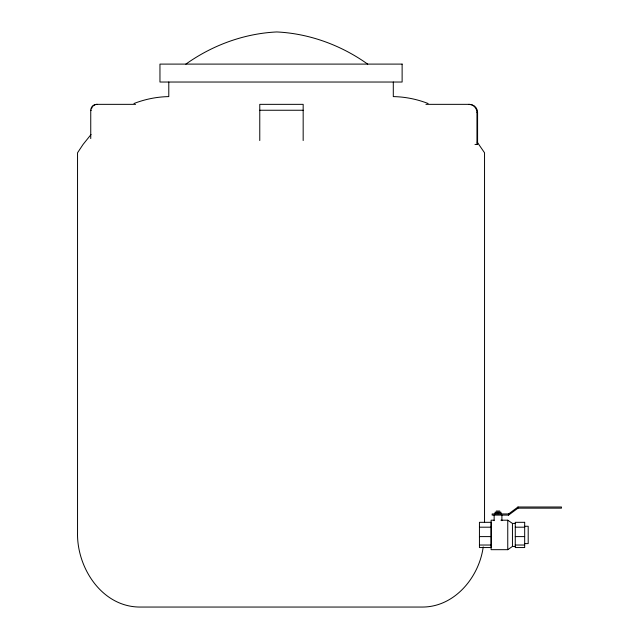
<?xml version="1.0" encoding="UTF-8"?>
<svg xmlns="http://www.w3.org/2000/svg" width="639" height="639" viewBox="0 0 639 639"><rect width="100%" height="100%" fill="white"/><g stroke="black" fill="none" stroke-linecap="round" stroke-linejoin="round"><path stroke-width="0.96" d="M483.212 546.904C479.194 577.097 454.784 606.938 422.555 607.05L139.526 607.05C101.657 606.699 76.592 567.432 77.543 532.359L77.543 152.785L83.062 144.446L91.05 134.486M508.596 513.94L517.989 506.999L561.457 506.999L561.457 508.157L517.989 508.157L508.596 515.098L492.15 515.098L492.15 513.94L508.596 513.94L508.596 515.098M185.821 64.164C212.332 45.225 244.154 33.516 276.783 31.95C309.404 33.516 341.226 45.225 367.737 64.164M494.059 520.202L491.119 520.202L491.119 549.676L507.757 549.676L512.454 546.449L515.274 546.449M133.982 103.51C145.077 99.197 156.874 96.808 168.784 96.601L168.784 82.032M135.564 104.349L96.649 104.349A5.903 5.903 0 0 0 90.746 110.251L90.746 138.583M425.933 104.349L469.441 104.349A8.131 8.131 0 0 1 477.581 112.48L477.581 144.446L474.977 144.446M90.746 110.251L91.361 110.251M259.769 110.251L303.166 110.251M468.834 104.349A8.131 8.131 0 0 1 476.974 112.48L477.581 112.48M496.263 511.048L499.786 511.048M500.904 520.202L507.757 520.202L512.454 523.421L515.274 523.421M524.675 526.272L528.197 526.272L528.197 543.597L524.675 543.597M479.442 527.191L491.191 527.191M515.274 527.191L524.675 527.191M479.442 536.6L491.191 536.6M515.274 536.6L524.675 536.6M479.442 545.027L491.191 545.027M515.274 545.027L524.675 545.027M428.098 103.51C417.003 99.197 405.198 96.808 393.297 96.601L393.297 82.032M477.205 142.106L484.538 152.785L484.538 522.398M517.989 506.999L517.989 508.157M512.454 523.421L512.454 546.449M507.757 520.202L507.757 549.676M501.903 515.098L501.903 520.649M500.96 513.94L500.96 512.206L495.089 512.206L495.089 513.94M500.097 512.206L500.097 513.94M498.021 512.206L498.021 513.94M495.944 512.206L495.944 513.94M494.147 515.098L494.147 520.649M476.966 112.48L476.966 144.446M303.166 140.54L303.166 104.349L259.769 104.349L259.769 140.54M91.561 108.726A5.903 5.903 0 0 1 92.152 107.296M92.575 106.657A5.903 5.903 0 0 1 93.086 106.074M93.669 105.571A5.903 5.903 0 0 1 97.256 104.349M402.123 64.1L159.958 64.1L159.958 82.032L402.123 82.032L402.123 64.1M491.191 522.319L479.442 522.319L479.442 547.551L491.191 547.551L491.191 522.319M524.675 522.319L515.274 522.319L515.274 547.551L524.675 547.551L524.675 522.319"/></g></svg>
